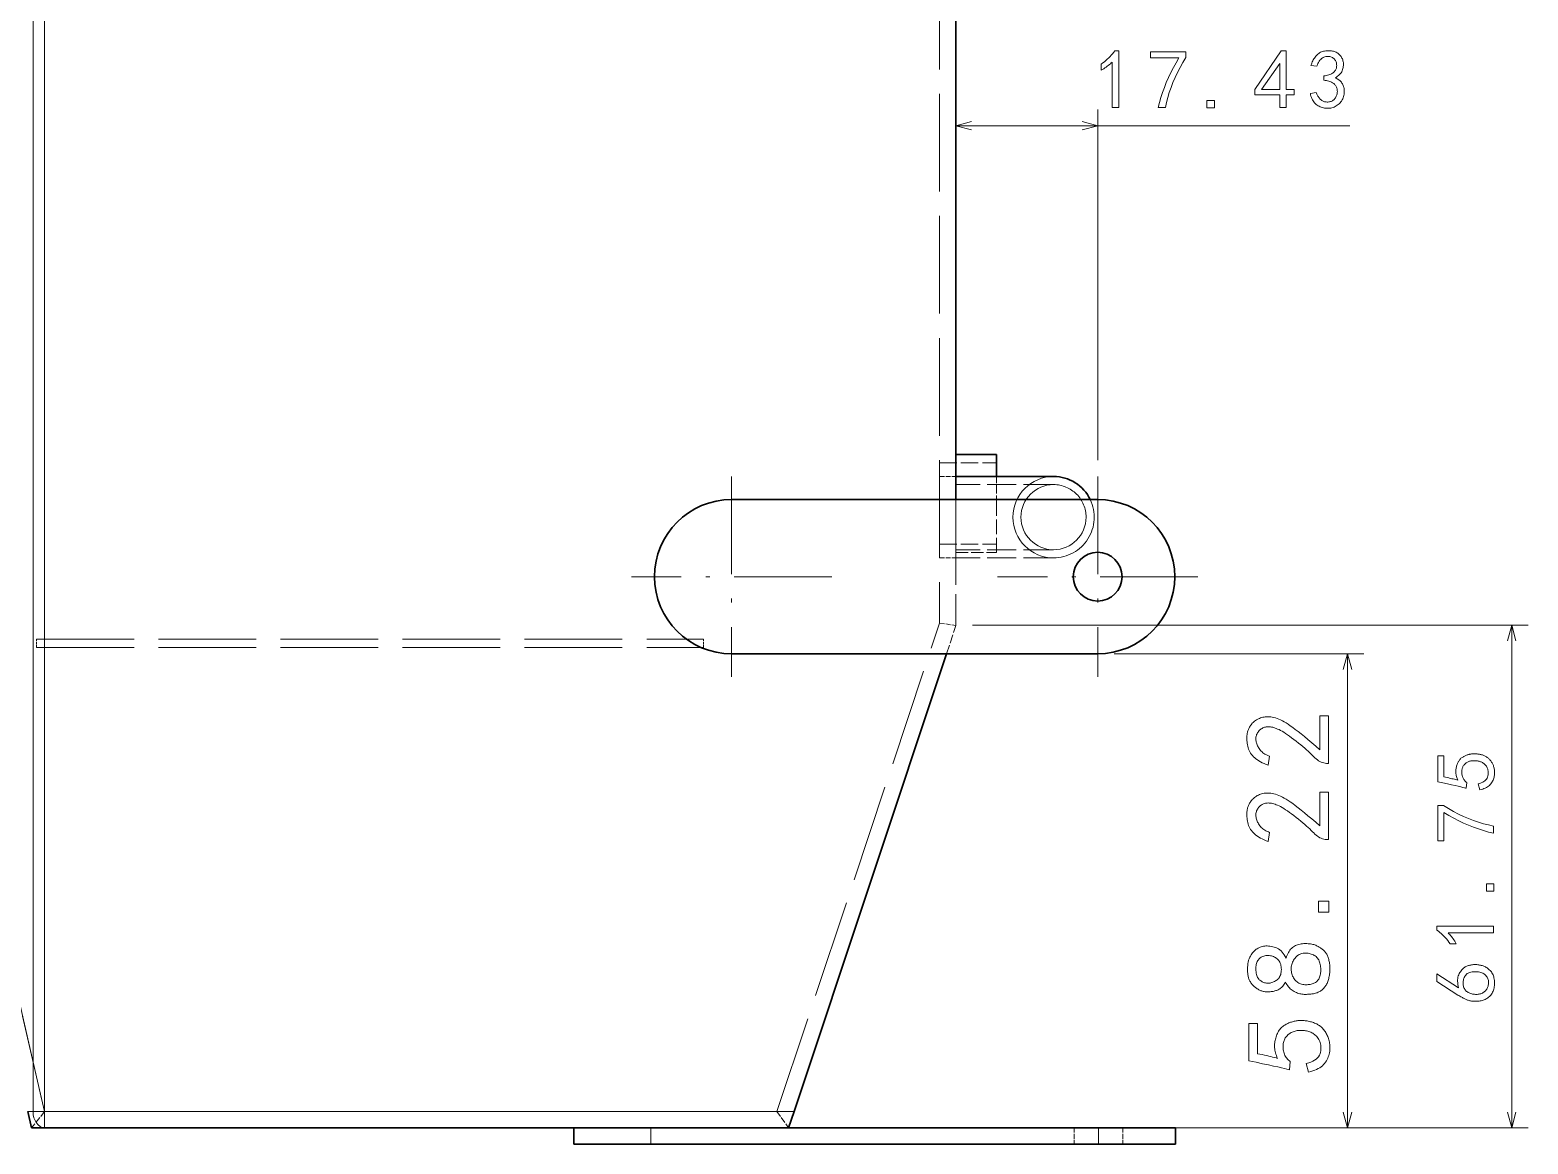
# Model space of a CAD drawing. Extents: x 28 to 1105, y 59 to 824.
# Drawn here: x 471.3 to 655.4, y 72.7 to 209.5 of the extents above; entities that cross this region are included whole.
import ezdxf

# ---------------------------------------------------------------- set-up
doc = ezdxf.new("R2010")
doc.units = 0
doc.linetypes.add('DASHDOT', pattern=[18.5, 12, -3, 0.5, -3])
doc.linetypes.add('DASHED', pattern=[15, 12, -3])

msp = doc.modelspace()

# ---------------------------------------------------------------- linework, layer by layer
at = {"color": 7, "lineweight": 13}
for p, q in [((471.65, 76.66), (471.65, 276.66)), ((473.07, 76.66), (473.07, 276.66)), ((602.5, 156.66), (602.5, 199.74)), ((585.07, 197.74), (633.5, 197.74)), ((587.09, 136.41), (655.38, 136.41)), ((653.38, 74.66), (653.38, 136.41)), ((604.5, 132.88), (635.2, 132.88)), ((633.2, 74.66), (633.2, 132.88)), ((471.02, 76.66), (471.65, 76.66)), ((471.65, 76.66), (473.07, 76.66)), ((565.18, 76.66), (473.07, 76.66)), ((473.07, 74.66), (473.07, 76.66)), ((547.59, 74.66), (547.59, 72.66)), ((566.51, 74.66), (635.2, 74.66)), ((566.51, 74.66), (655.38, 74.66)), ((602.59, 74.66), (602.59, 72.66))]:
    msp.add_line(p, q, dxfattribs=at)
at = {"color": 7, "linetype": 'DASHED', "lineweight": 13}
for p, q in [((473.07, 276.66), (473.07, 76.66)), ((583.07, 216.66), (583.07, 136.66)), ((583.07, 216.66), (583.07, 136.66)), ((443.07, 206.66), (473.07, 76.66)), ((473.07, 76.66), (443.07, 206.66)), ((563.07, 76.66), (583.07, 136.66)), ((563.07, 76.66), (583.07, 136.66)), ((472.07, 134.66), (554.07, 134.66)), ((472.07, 133.66), (554.07, 133.66)), ((473.07, 76.66), (563.07, 76.66)), ((473.07, 76.66), (563.07, 76.66))]:
    msp.add_line(p, q, dxfattribs=at)
at = {"color": 7, "lineweight": 35}
for p, q in [((585.07, 216.99), (585.07, 151.82)), ((585.07, 157.34), (590.07, 157.34)), ((590.07, 154.66), (590.07, 157.34)), ((596.96, 154.66), (585.07, 154.66)), ((596.96, 154.66), (597.07, 154.66)), ((557.5, 151.82), (602.5, 151.82)), ((602.5, 132.88), (557.5, 132.88)), ((565.18, 76.66), (583.92, 132.88)), ((471.02, 76.66), (471.48, 74.66)), ((564.51, 74.66), (565.18, 76.66)), ((471.48, 74.66), (473.07, 74.66)), ((564.51, 74.66), (473.07, 74.66)), ((538.11, 74.66), (538.11, 72.66)), ((602.59, 74.66), (564.51, 74.66)), ((612.06, 74.66), (602.59, 74.66)), ((612.06, 74.66), (612.06, 72.66)), ((547.59, 72.66), (538.11, 72.66)), ((602.59, 72.66), (547.59, 72.66)), ((612.06, 72.66), (602.59, 72.66))]:
    msp.add_line(p, q, dxfattribs=at)
at = {"color": 7, "linetype": 'DASHDOT', "lineweight": 13}
for p, q in [((557.5, 154.66), (557.5, 130.04)), ((602.5, 154.66), (602.5, 130.04)), ((569.82, 142.35), (545.19, 142.35)), ((614.82, 142.35), (590.19, 142.35))]:
    msp.add_line(p, q, dxfattribs=at)
at = {"color": 7, "linetype": 'DASHED', "lineweight": 13, "ltscale": 0.175}
for p, q in [((583.07, 156.34), (590.07, 156.34)), ((583.07, 146.34), (590.07, 146.34))]:
    msp.add_line(p, q, dxfattribs=at)
at = {"color": 7, "linetype": 'DASHED', "lineweight": 13, "ltscale": 0.05}
for p, q in [((583.07, 154.66), (585.07, 154.66)), ((583.07, 144.66), (585.07, 144.66)), ((547.59, 74.66), (547.59, 72.66)), ((599.59, 74.66), (599.59, 72.66)), ((602.59, 74.66), (602.59, 72.66)), ((605.59, 74.66), (605.59, 72.66))]:
    msp.add_line(p, q, dxfattribs=at)
at = {"color": 7, "linetype": 'DASHED', "lineweight": 13, "ltscale": 0.000253296}
msp.add_line((585.07, 154.66), (585.06, 154.66), dxfattribs=at)
at = {"color": 7, "linetype": 'DASHED', "lineweight": 13, "ltscale": 0.083114}
msp.add_line((590.07, 151.34), (590.07, 154.66), dxfattribs=at)
at = {"color": 7, "linetype": 'DASHED', "lineweight": 13, "ltscale": 0.297556}
for p, q in [((596.96, 153.66), (585.06, 153.66)), ((596.96, 145.66), (585.06, 145.66)), ((596.96, 144.66), (585.06, 144.66))]:
    msp.add_line(p, q, dxfattribs=at)
at = {"color": 7, "linetype": 'DASHED', "lineweight": 13, "ltscale": 0.00266}
for p, q in [((596.96, 153.66), (597.07, 153.66)), ((596.96, 145.66), (597.07, 145.66)), ((596.96, 144.66), (597.07, 144.66))]:
    msp.add_line(p, q, dxfattribs=at)
at = {"color": 7, "linetype": 'DASHED', "lineweight": 13, "ltscale": 0.387099}
msp.add_line((585.07, 151.82), (585.07, 136.34), dxfattribs=at)
at = {"color": 7, "linetype": 'DASHED', "lineweight": 13, "ltscale": 0.15}
msp.add_line((590.07, 145.34), (590.07, 151.34), dxfattribs=at)
at = {"color": 7, "linetype": 'DASHED', "lineweight": 13, "ltscale": 0.125}
msp.add_line((585.07, 145.34), (590.07, 145.34), dxfattribs=at)
at = {"color": 7, "linetype": 'DASHED', "lineweight": 13, "ltscale": 0.050654}
msp.add_line((583.07, 136.66), (585.07, 136.34), dxfattribs=at)
at = {"color": 7, "linetype": 'DASHED', "lineweight": 13, "ltscale": 0.091181}
msp.add_line((583.92, 132.88), (585.07, 136.34), dxfattribs=at)
at = {"color": 7, "linetype": 'DASHED', "lineweight": 13, "ltscale": 0.025}
for p, q in [((472.07, 133.66), (472.07, 134.66)), ((554.07, 133.66), (554.07, 134.66))]:
    msp.add_line(p, q, dxfattribs=at)
at = {"color": 7, "linetype": 'DASHED', "lineweight": 13, "ltscale": 0.063891}
msp.add_line((473.07, 76.66), (471.48, 74.66), dxfattribs=at)
at = {"color": 7, "linetype": 'DASHED', "lineweight": 13, "ltscale": 0.061634}
msp.add_line((563.07, 76.66), (564.51, 74.66), dxfattribs=at)
at = {"color": 7, "lineweight": 13}
for points in [[(604.27, 205.57), (604.16, 205.46), (604.05, 205.36), (603.93, 205.25), (603.8, 205.15), (603.67, 205.05), (603.53, 204.95), (603.39, 204.85), (603.24, 204.75), (603.09, 204.65), (602.93, 204.55), (602.93, 205.32), (603.13, 205.46), (603.32, 205.61), (603.51, 205.76), (603.68, 205.91), (603.85, 206.07), (604.01, 206.24), (604.17, 206.4), (604.32, 206.58), (604.46, 206.76), (604.59, 206.94), (605.08, 206.94), (605.08, 199.98), (604.27, 199.98)], [(609.93, 199.98), (610.09, 200.6), (610.27, 201.21), (610.47, 201.82), (610.69, 202.44), (610.93, 203.05), (611.2, 203.66), (611.49, 204.27), (611.8, 204.88), (612.13, 205.48), (612.48, 206.09), (609, 206.09), (609, 206.82), (613.33, 206.82), (613.33, 206.13), (612.96, 205.52), (612.62, 204.9), (612.31, 204.29), (612.02, 203.67), (611.75, 203.06), (611.51, 202.44), (611.3, 201.83), (611.12, 201.21), (610.96, 200.6), (610.82, 199.98)], [(624.9, 201.52), (621.79, 201.52), (621.79, 202.21), (625.06, 206.94), (625.67, 206.94), (625.67, 202.21), (626.64, 202.21), (626.64, 201.52), (625.67, 201.52), (625.67, 199.98), (624.9, 199.98)], [(628.63, 201.72), (629.35, 201.84), (629.39, 201.74), (629.43, 201.64), (629.47, 201.54), (629.52, 201.45), (629.57, 201.36), (629.62, 201.28), (629.68, 201.2), (629.74, 201.12), (629.81, 201.04), (629.88, 200.97), (629.95, 200.91), (630.03, 200.85), (630.11, 200.8), (630.2, 200.76), (630.29, 200.72), (630.38, 200.69), (630.48, 200.67), (630.58, 200.66), (630.68, 200.65), (630.79, 200.65), (630.9, 200.66), (631, 200.67), (631.1, 200.7), (631.19, 200.73), (631.28, 200.77), (631.37, 200.82), (631.45, 200.88), (631.52, 200.94), (631.59, 201.01), (631.66, 201.09), (631.72, 201.18), (631.77, 201.27), (631.82, 201.36), (631.86, 201.45), (631.89, 201.55), (631.92, 201.65), (631.93, 201.75), (631.94, 201.85), (631.95, 201.96), (631.94, 202.07), (631.93, 202.17), (631.91, 202.27), (631.89, 202.37), (631.86, 202.46), (631.82, 202.55), (631.77, 202.63), (631.72, 202.71), (631.66, 202.78), (631.59, 202.85), (631.52, 202.92), (631.44, 202.97), (631.35, 203.03), (631.25, 203.08), (631.14, 203.13), (631.02, 203.17), (630.89, 203.21), (630.75, 203.25), (630.61, 203.28), (630.45, 203.31), (630.28, 203.34), (630.28, 203.87), (630.45, 203.88), (630.61, 203.91), (630.75, 203.94), (630.89, 203.98), (631.02, 204.02), (631.14, 204.07), (631.25, 204.12), (631.35, 204.18), (631.44, 204.24), (631.52, 204.31), (631.59, 204.39), (631.66, 204.47), (631.71, 204.55), (631.76, 204.64), (631.8, 204.73), (631.83, 204.83), (631.85, 204.93), (631.86, 205.04), (631.87, 205.15), (631.86, 205.26), (631.85, 205.38), (631.83, 205.48), (631.8, 205.58), (631.76, 205.68), (631.71, 205.77), (631.65, 205.85), (631.59, 205.92), (631.51, 205.99), (631.43, 206.06), (631.34, 206.11), (631.24, 206.16), (631.14, 206.2), (631.04, 206.23), (630.94, 206.25), (630.84, 206.26), (630.73, 206.26), (630.63, 206.25), (630.52, 206.23), (630.41, 206.21), (630.3, 206.17), (630.2, 206.12), (630.09, 206.06), (630, 205.99), (629.9, 205.89), (629.81, 205.79), (629.73, 205.67), (629.65, 205.53), (629.57, 205.38), (629.5, 205.22), (629.43, 205.04), (628.71, 205.16), (628.76, 205.3), (628.81, 205.44), (628.87, 205.58), (628.93, 205.7), (628.99, 205.83), (629.06, 205.95), (629.14, 206.06), (629.21, 206.17), (629.29, 206.28), (629.37, 206.37), (629.46, 206.47), (629.56, 206.55), (629.66, 206.63), (629.76, 206.7), (629.87, 206.76), (629.99, 206.81), (630.12, 206.86), (630.25, 206.89), (630.38, 206.92), (630.53, 206.94), (630.67, 206.95), (630.81, 206.96), (630.95, 206.96), (631.08, 206.95), (631.21, 206.94), (631.34, 206.91), (631.46, 206.89), (631.58, 206.85), (631.69, 206.81), (631.8, 206.76), (631.91, 206.7), (632.01, 206.64), (632.1, 206.58), (632.19, 206.5), (632.27, 206.43), (632.34, 206.34), (632.41, 206.25), (632.47, 206.16), (632.52, 206.06), (632.57, 205.95), (632.61, 205.84), (632.64, 205.73), (632.67, 205.61), (632.69, 205.5), (632.7, 205.38), (632.7, 205.26), (632.69, 205.14), (632.68, 205.01), (632.66, 204.88), (632.63, 204.76), (632.59, 204.63), (632.54, 204.5), (632.48, 204.38), (632.4, 204.26), (632.32, 204.15), (632.22, 204.04), (632.11, 203.93), (631.98, 203.82), (631.85, 203.72), (631.7, 203.62), (631.81, 203.57), (631.92, 203.52), (632.02, 203.46), (632.11, 203.39), (632.2, 203.32), (632.29, 203.24), (632.36, 203.16), (632.44, 203.08), (632.51, 202.99), (632.57, 202.89), (632.63, 202.79), (632.68, 202.69), (632.72, 202.58), (632.75, 202.46), (632.77, 202.33), (632.79, 202.2), (632.8, 202.07), (632.8, 201.92), (632.79, 201.78), (632.77, 201.62), (632.75, 201.47), (632.71, 201.32), (632.67, 201.17), (632.61, 201.04), (632.54, 200.91), (632.47, 200.78), (632.38, 200.66), (632.29, 200.55), (632.18, 200.45), (632.06, 200.35), (631.94, 200.25), (631.82, 200.17), (631.69, 200.1), (631.55, 200.04), (631.42, 199.99), (631.28, 199.95), (631.14, 199.91), (630.99, 199.89), (630.84, 199.88), (630.69, 199.88), (630.54, 199.89), (630.39, 199.91), (630.25, 199.93), (630.11, 199.97), (629.97, 200.01), (629.84, 200.06), (629.71, 200.13), (629.59, 200.2), (629.47, 200.28), (629.35, 200.37), (629.24, 200.46), (629.14, 200.57), (629.05, 200.68), (628.97, 200.81), (628.89, 200.94), (628.82, 201.08), (628.76, 201.23), (628.71, 201.38), (628.66, 201.55)], [(624.9, 202.21), (624.9, 205.4), (622.64, 202.21)], [(616.85, 199.94), (615.92, 199.94), (615.92, 200.83), (616.85, 200.83)], [(630.62, 119.42), (630.45, 119.44), (630.28, 119.47), (630.11, 119.52), (629.95, 119.58), (629.79, 119.65), (629.64, 119.74), (629.49, 119.84), (629.34, 119.96), (629.2, 120.09), (629.06, 120.23), (628.91, 120.39), (628.75, 120.55), (628.57, 120.72), (628.38, 120.9), (628.17, 121.08), (627.94, 121.28), (627.7, 121.48), (627.45, 121.69), (627.18, 121.91), (626.89, 122.14), (626.6, 122.36), (626.33, 122.57), (626.07, 122.76), (625.82, 122.94), (625.58, 123.09), (625.36, 123.24), (625.15, 123.36), (624.96, 123.47), (624.78, 123.57), (624.61, 123.64), (624.45, 123.71), (624.29, 123.76), (624.14, 123.81), (624, 123.85), (623.86, 123.88), (623.72, 123.9), (623.59, 123.92), (623.46, 123.92), (623.34, 123.92), (623.22, 123.9), (623.11, 123.88), (623, 123.85), (622.89, 123.82), (622.79, 123.77), (622.69, 123.72), (622.6, 123.66), (622.51, 123.6), (622.42, 123.52), (622.34, 123.44), (622.27, 123.35), (622.2, 123.26), (622.13, 123.16), (622.08, 123.06), (622.03, 122.96), (622, 122.86), (621.97, 122.75), (621.95, 122.64), (621.94, 122.52), (621.94, 122.4), (621.95, 122.28), (621.96, 122.16), (621.99, 122.04), (622.01, 121.93), (622.05, 121.81), (622.09, 121.69), (622.14, 121.58), (622.2, 121.46), (622.26, 121.35), (622.33, 121.24), (622.41, 121.13), (622.5, 121.02), (622.59, 120.92), (622.69, 120.82), (622.8, 120.73), (622.92, 120.64), (623.04, 120.56), (623.18, 120.49), (623.32, 120.42), (623.47, 120.35), (623.62, 120.29), (623.45, 119.19), (623.19, 119.29), (622.95, 119.39), (622.72, 119.49), (622.5, 119.6), (622.3, 119.72), (622.12, 119.84), (621.94, 119.97), (621.79, 120.1), (621.64, 120.23), (621.51, 120.38), (621.4, 120.52), (621.29, 120.68), (621.2, 120.83), (621.12, 121), (621.04, 121.16), (620.98, 121.34), (620.93, 121.52), (620.89, 121.7), (620.87, 121.89), (620.85, 122.08), (620.84, 122.2), (620.83, 122.31), (620.83, 122.42), (620.83, 122.53), (620.83, 122.63), (620.83, 122.73), (620.84, 122.83), (620.85, 122.93), (620.86, 123.03), (620.88, 123.12), (620.9, 123.22), (620.92, 123.31), (620.95, 123.4), (620.99, 123.5), (621.02, 123.59), (621.07, 123.69), (621.11, 123.78), (621.17, 123.88), (621.22, 123.98), (621.28, 124.08), (621.35, 124.17), (621.42, 124.27), (621.5, 124.36), (621.59, 124.44), (621.68, 124.52), (621.78, 124.6), (621.88, 124.68), (622, 124.75), (622.11, 124.82), (622.24, 124.89), (622.37, 124.94), (622.5, 125), (622.64, 125.04), (622.79, 125.08), (622.94, 125.1), (623.09, 125.12), (623.25, 125.13), (623.42, 125.14), (623.59, 125.13), (623.77, 125.12), (623.95, 125.09), (624.14, 125.05), (624.34, 125), (624.54, 124.93), (624.75, 124.85), (624.97, 124.75), (625.19, 124.64), (625.42, 124.52), (625.66, 124.38), (625.91, 124.22), (626.17, 124.04), (626.46, 123.84), (626.78, 123.6), (627.13, 123.33), (627.5, 123.04), (627.91, 122.71), (628.34, 122.35), (628.8, 121.96), (629.29, 121.55), (629.81, 121.1), (629.81, 125.26), (630.85, 125.26), (630.85, 119.42)], [(649.24, 116.9), (649.45, 116.96), (649.64, 117.03), (649.81, 117.1), (649.96, 117.19), (650.09, 117.28), (650.2, 117.38), (650.29, 117.49), (650.37, 117.61), (650.42, 117.73), (650.45, 117.87), (650.47, 118), (650.49, 118.13), (650.49, 118.26), (650.49, 118.38), (650.48, 118.49), (650.46, 118.6), (650.44, 118.7), (650.4, 118.8), (650.36, 118.89), (650.31, 118.98), (650.26, 119.06), (650.2, 119.14), (650.14, 119.21), (650.08, 119.28), (650.01, 119.35), (649.94, 119.4), (649.86, 119.46), (649.79, 119.51), (649.71, 119.55), (649.62, 119.59), (649.54, 119.62), (649.45, 119.65), (649.36, 119.68), (649.27, 119.7), (649.17, 119.72), (649.08, 119.73), (648.98, 119.74), (648.88, 119.75), (648.78, 119.75), (648.67, 119.75), (648.57, 119.74), (648.47, 119.73), (648.37, 119.72), (648.28, 119.69), (648.19, 119.67), (648.1, 119.64), (648.02, 119.6), (647.94, 119.56), (647.86, 119.52), (647.78, 119.47), (647.71, 119.41), (647.65, 119.36), (647.59, 119.3), (647.53, 119.23), (647.48, 119.17), (647.43, 119.1), (647.39, 119.03), (647.36, 118.95), (647.32, 118.88), (647.3, 118.8), (647.28, 118.72), (647.26, 118.63), (647.25, 118.55), (647.24, 118.46), (647.24, 118.37), (647.24, 118.28), (647.25, 118.18), (647.26, 118.09), (647.28, 117.99), (647.3, 117.89), (647.33, 117.79), (647.36, 117.69), (647.4, 117.6), (647.45, 117.51), (647.5, 117.43), (647.56, 117.35), (647.63, 117.27), (647.7, 117.2), (647.78, 117.13), (647.86, 117.06), (647.78, 116.37), (647.7, 116.39), (647.57, 116.43), (647.37, 116.47), (647.11, 116.53), (646.79, 116.6), (646.41, 116.69), (645.98, 116.78), (645.48, 116.89), (644.92, 117.01), (644.3, 117.14), (644.3, 120.34), (645.03, 120.34), (645.03, 117.75), (645.25, 117.71), (645.45, 117.67), (645.65, 117.63), (645.83, 117.58), (646.01, 117.54), (646.18, 117.5), (646.34, 117.46), (646.5, 117.42), (646.64, 117.38), (646.77, 117.34), (646.72, 117.46), (646.67, 117.58), (646.63, 117.7), (646.59, 117.81), (646.56, 117.93), (646.54, 118.04), (646.52, 118.15), (646.51, 118.26), (646.51, 118.37), (646.51, 118.48), (646.51, 118.58), (646.53, 118.68), (646.54, 118.79), (646.56, 118.89), (646.58, 118.99), (646.61, 119.09), (646.64, 119.19), (646.67, 119.29), (646.71, 119.39), (646.75, 119.49), (646.8, 119.58), (646.85, 119.67), (646.9, 119.75), (646.96, 119.83), (647.01, 119.91), (647.08, 119.97), (647.14, 120.04), (647.21, 120.1), (647.28, 120.15), (647.36, 120.19), (647.44, 120.24), (647.51, 120.28), (647.59, 120.32), (647.67, 120.35), (647.74, 120.39), (647.82, 120.42), (647.9, 120.45), (647.97, 120.47), (648.05, 120.5), (648.13, 120.52), (648.2, 120.54), (648.28, 120.55), (648.36, 120.57), (648.44, 120.58), (648.53, 120.59), (648.61, 120.6), (648.7, 120.6), (648.78, 120.6), (648.87, 120.6), (648.96, 120.6), (649.05, 120.59), (649.14, 120.59), (649.23, 120.57), (649.32, 120.56), (649.41, 120.54), (649.5, 120.52), (649.59, 120.5), (649.68, 120.48), (649.77, 120.45), (649.87, 120.42), (649.96, 120.38), (650.05, 120.35), (650.13, 120.31), (650.21, 120.26), (650.29, 120.21), (650.37, 120.16), (650.44, 120.11), (650.51, 120.05), (650.57, 119.99), (650.64, 119.93), (650.7, 119.87), (650.75, 119.8), (650.81, 119.72), (650.86, 119.65), (650.91, 119.57), (650.96, 119.49), (651, 119.41), (651.04, 119.32), (651.08, 119.23), (651.12, 119.14), (651.16, 119.05), (651.19, 118.95), (651.21, 118.85), (651.23, 118.75), (651.25, 118.64), (651.26, 118.53), (651.27, 118.42), (651.27, 118.31), (651.27, 118.19), (651.26, 118.07), (651.25, 117.95), (651.23, 117.83), (651.21, 117.71), (651.17, 117.59), (651.13, 117.48), (651.08, 117.36), (651.03, 117.25), (650.97, 117.14), (650.9, 117.03), (650.82, 116.92), (650.73, 116.81), (650.63, 116.71), (650.52, 116.62), (650.4, 116.54), (650.27, 116.46), (650.13, 116.39), (649.97, 116.32), (649.81, 116.26), (649.63, 116.21), (649.44, 116.17)], [(630.62, 110.06), (630.45, 110.08), (630.28, 110.11), (630.11, 110.16), (629.95, 110.22), (629.79, 110.29), (629.64, 110.38), (629.49, 110.48), (629.34, 110.6), (629.2, 110.72), (629.06, 110.87), (628.91, 111.02), (628.75, 111.18), (628.57, 111.36), (628.38, 111.53), (628.17, 111.72), (627.94, 111.92), (627.7, 112.12), (627.45, 112.33), (627.18, 112.55), (626.89, 112.78), (626.6, 113), (626.33, 113.21), (626.07, 113.4), (625.82, 113.57), (625.58, 113.73), (625.36, 113.87), (625.15, 114), (624.96, 114.11), (624.78, 114.2), (624.61, 114.28), (624.45, 114.34), (624.29, 114.4), (624.14, 114.45), (624, 114.49), (623.86, 114.52), (623.72, 114.54), (623.59, 114.55), (623.46, 114.56), (623.34, 114.55), (623.22, 114.54), (623.11, 114.52), (623, 114.49), (622.89, 114.45), (622.79, 114.41), (622.69, 114.36), (622.6, 114.3), (622.51, 114.23), (622.42, 114.16), (622.34, 114.08), (622.27, 113.99), (622.2, 113.9), (622.13, 113.8), (622.08, 113.7), (622.03, 113.6), (622, 113.49), (621.97, 113.38), (621.95, 113.27), (621.94, 113.16), (621.94, 113.04), (621.95, 112.92), (621.96, 112.8), (621.99, 112.68), (622.01, 112.56), (622.05, 112.44), (622.09, 112.33), (622.14, 112.21), (622.2, 112.1), (622.26, 111.99), (622.33, 111.87), (622.41, 111.76), (622.5, 111.66), (622.59, 111.55), (622.69, 111.46), (622.8, 111.37), (622.92, 111.28), (623.04, 111.2), (623.18, 111.12), (623.32, 111.05), (623.47, 110.99), (623.62, 110.93), (623.45, 109.83), (623.19, 109.92), (622.95, 110.02), (622.72, 110.13), (622.5, 110.24), (622.3, 110.36), (622.12, 110.48), (621.94, 110.6), (621.79, 110.73), (621.64, 110.87), (621.51, 111.01), (621.4, 111.16), (621.29, 111.31), (621.2, 111.47), (621.12, 111.63), (621.04, 111.8), (620.98, 111.97), (620.93, 112.15), (620.89, 112.34), (620.87, 112.52), (620.85, 112.72), (620.84, 112.83), (620.83, 112.94), (620.83, 113.05), (620.83, 113.16), (620.83, 113.27), (620.83, 113.37), (620.84, 113.47), (620.85, 113.57), (620.86, 113.66), (620.88, 113.76), (620.9, 113.85), (620.92, 113.94), (620.95, 114.04), (620.99, 114.13), (621.02, 114.23), (621.07, 114.32), (621.11, 114.42), (621.17, 114.52), (621.22, 114.61), (621.28, 114.71), (621.35, 114.81), (621.42, 114.9), (621.5, 114.99), (621.59, 115.08), (621.68, 115.16), (621.78, 115.24), (621.88, 115.31), (622, 115.39), (622.11, 115.46), (622.24, 115.52), (622.37, 115.58), (622.5, 115.63), (622.64, 115.68), (622.79, 115.71), (622.94, 115.74), (623.09, 115.76), (623.25, 115.77), (623.42, 115.77), (623.59, 115.77), (623.77, 115.75), (623.95, 115.73), (624.14, 115.69), (624.34, 115.64), (624.54, 115.57), (624.75, 115.49), (624.97, 115.39), (625.19, 115.28), (625.42, 115.15), (625.66, 115.01), (625.91, 114.86), (626.17, 114.68), (626.46, 114.47), (626.78, 114.24), (627.13, 113.97), (627.5, 113.67), (627.91, 113.34), (628.34, 112.99), (628.8, 112.6), (629.29, 112.18), (629.81, 111.74), (629.81, 115.9), (630.85, 115.9), (630.85, 110.06)], [(651.14, 110.83), (650.53, 110.98), (649.91, 111.16), (649.3, 111.36), (648.69, 111.59), (648.08, 111.83), (647.47, 112.09), (646.86, 112.38), (646.25, 112.69), (645.64, 113.02), (645.03, 113.38), (645.03, 109.9), (644.3, 109.9), (644.3, 114.23), (644.99, 114.23), (645.61, 113.86), (646.22, 113.52), (646.84, 113.2), (647.45, 112.91), (648.07, 112.65), (648.68, 112.41), (649.3, 112.2), (649.91, 112.01), (650.53, 111.85), (651.14, 111.72)], [(651.18, 104.64), (651.18, 103.71), (650.29, 103.71), (650.29, 104.64)], [(630.91, 102.49), (630.91, 101.16), (629.64, 101.16), (629.64, 102.49)], [(645.56, 98.61), (645.66, 98.5), (645.77, 98.39), (645.87, 98.27), (645.97, 98.14), (646.07, 98.01), (646.17, 97.87), (646.27, 97.73), (646.37, 97.59), (646.47, 97.43), (646.57, 97.27), (645.8, 97.27), (645.66, 97.47), (645.52, 97.66), (645.37, 97.85), (645.21, 98.02), (645.05, 98.19), (644.89, 98.36), (644.72, 98.51), (644.54, 98.66), (644.37, 98.8), (644.18, 98.93), (644.18, 99.42), (651.14, 99.42), (651.14, 98.61)], [(628.02, 91.04), (627.88, 91.04), (627.74, 91.06), (627.6, 91.07), (627.47, 91.1), (627.33, 91.13), (627.2, 91.17), (627.06, 91.21), (626.93, 91.26), (626.79, 91.32), (626.66, 91.39), (626.53, 91.46), (626.4, 91.55), (626.28, 91.64), (626.17, 91.74), (626.06, 91.85), (625.96, 91.97), (625.86, 92.1), (625.76, 92.24), (625.67, 92.39), (625.59, 92.54), (625.51, 92.41), (625.42, 92.29), (625.34, 92.17), (625.25, 92.06), (625.16, 91.97), (625.07, 91.88), (624.98, 91.8), (624.89, 91.73), (624.79, 91.67), (624.69, 91.62), (624.59, 91.58), (624.49, 91.54), (624.39, 91.5), (624.28, 91.47), (624.17, 91.44), (624.05, 91.41), (623.94, 91.39), (623.82, 91.38), (623.69, 91.37), (623.57, 91.36), (623.44, 91.36), (623.32, 91.36), (623.2, 91.36), (623.09, 91.37), (622.97, 91.39), (622.87, 91.41), (622.76, 91.43), (622.66, 91.46), (622.56, 91.49), (622.47, 91.53), (622.38, 91.58), (622.29, 91.62), (622.2, 91.67), (622.11, 91.73), (622.02, 91.79), (621.93, 91.85), (621.85, 91.92), (621.77, 91.99), (621.68, 92.06), (621.6, 92.14), (621.52, 92.22), (621.45, 92.31), (621.38, 92.39), (621.32, 92.48), (621.26, 92.57), (621.21, 92.66), (621.16, 92.75), (621.12, 92.84), (621.08, 92.94), (621.05, 93.04), (621.02, 93.13), (621, 93.24), (620.98, 93.34), (620.96, 93.44), (620.94, 93.55), (620.93, 93.66), (620.92, 93.77), (620.91, 93.88), (620.91, 93.99), (620.91, 94.11), (620.91, 94.22), (620.91, 94.33), (620.92, 94.44), (620.93, 94.55), (620.94, 94.65), (620.95, 94.76), (620.96, 94.86), (620.98, 94.96), (621, 95.05), (621.02, 95.15), (621.05, 95.24), (621.08, 95.33), (621.12, 95.43), (621.16, 95.52), (621.2, 95.62), (621.26, 95.72), (621.31, 95.82), (621.37, 95.92), (621.44, 96.02), (621.51, 96.13), (621.59, 96.23), (621.68, 96.32), (621.77, 96.41), (621.87, 96.5), (621.97, 96.58), (622.08, 96.65), (622.2, 96.71), (622.32, 96.78), (622.45, 96.83), (622.58, 96.88), (622.72, 96.92), (622.87, 96.95), (623.02, 96.97), (623.18, 96.99), (623.34, 96.99), (623.5, 96.98), (623.67, 96.96), (623.84, 96.94), (624.02, 96.9), (624.2, 96.85), (624.38, 96.79), (624.56, 96.71), (624.72, 96.62), (624.88, 96.51), (625.03, 96.38), (625.17, 96.24), (625.3, 96.08), (625.42, 95.9), (625.54, 95.7), (625.65, 95.49), (625.71, 95.68), (625.78, 95.86), (625.85, 96.03), (625.93, 96.19), (626.02, 96.33), (626.11, 96.46), (626.21, 96.58), (626.31, 96.69), (626.43, 96.79), (626.54, 96.88), (626.67, 96.96), (626.8, 97.03), (626.93, 97.09), (627.07, 97.14), (627.22, 97.18), (627.37, 97.22), (627.52, 97.25), (627.68, 97.27), (627.85, 97.28), (628.02, 97.28), (628.19, 97.28), (628.35, 97.27), (628.51, 97.26), (628.66, 97.24), (628.8, 97.22), (628.93, 97.19), (629.06, 97.16), (629.18, 97.12), (629.3, 97.07), (629.4, 97.02), (629.51, 96.97), (629.61, 96.92), (629.7, 96.86), (629.79, 96.81), (629.88, 96.75), (629.97, 96.69), (630.05, 96.63), (630.13, 96.57), (630.2, 96.51), (630.27, 96.45), (630.34, 96.38), (630.4, 96.31), (630.47, 96.23), (630.53, 96.15), (630.58, 96.07), (630.64, 95.98), (630.69, 95.89), (630.73, 95.79), (630.78, 95.69), (630.82, 95.58), (630.86, 95.47), (630.89, 95.35), (630.92, 95.22), (630.95, 95.09), (630.97, 94.96), (630.99, 94.82), (631.01, 94.67), (631.02, 94.52), (631.02, 94.36), (631.02, 94.19), (631.02, 94.03), (631.02, 93.87), (631.01, 93.71), (630.99, 93.56), (630.97, 93.41), (630.95, 93.27), (630.92, 93.13), (630.89, 93), (630.86, 92.87), (630.82, 92.75), (630.78, 92.63), (630.73, 92.51), (630.68, 92.4), (630.63, 92.29), (630.57, 92.19), (630.51, 92.09), (630.44, 92), (630.37, 91.91), (630.29, 91.82), (630.21, 91.74), (630.13, 91.66), (630.05, 91.58), (629.96, 91.52), (629.87, 91.45), (629.77, 91.4), (629.68, 91.34), (629.58, 91.3), (629.47, 91.25), (629.37, 91.22), (629.26, 91.19), (629.15, 91.16), (629.03, 91.13), (628.92, 91.11), (628.8, 91.09), (628.67, 91.08), (628.55, 91.06), (628.42, 91.05), (628.29, 91.05), (628.15, 91.04)], [(623.45, 92.43), (623.57, 92.43), (623.68, 92.44), (623.79, 92.47), (623.9, 92.49), (624.01, 92.53), (624.12, 92.57), (624.23, 92.63), (624.34, 92.69), (624.44, 92.76), (624.55, 92.83), (624.65, 92.92), (624.74, 93.01), (624.81, 93.12), (624.88, 93.23), (624.94, 93.35), (624.99, 93.49), (625.02, 93.63), (625.05, 93.78), (625.06, 93.94), (625.07, 94.11), (625.06, 94.27), (625.05, 94.43), (625.02, 94.59), (624.99, 94.73), (624.94, 94.86), (624.88, 94.99), (624.81, 95.11), (624.74, 95.21), (624.65, 95.31), (624.55, 95.41), (624.44, 95.49), (624.33, 95.56), (624.22, 95.62), (624.1, 95.68), (623.98, 95.72), (623.85, 95.76), (623.72, 95.79), (623.59, 95.8), (623.45, 95.81), (623.31, 95.81), (623.17, 95.8), (623.03, 95.78), (622.91, 95.75), (622.79, 95.71), (622.68, 95.67), (622.57, 95.61), (622.48, 95.54), (622.39, 95.47), (622.31, 95.38), (622.24, 95.29), (622.17, 95.19), (622.11, 95.08), (622.07, 94.96), (622.02, 94.84), (621.99, 94.71), (621.97, 94.58), (621.95, 94.43), (621.94, 94.28), (621.94, 94.12), (621.95, 93.96), (621.96, 93.8), (621.99, 93.64), (622.02, 93.5), (622.05, 93.37), (622.1, 93.25), (622.15, 93.13), (622.21, 93.03), (622.28, 92.93), (622.36, 92.85), (622.44, 92.78), (622.53, 92.71), (622.62, 92.65), (622.71, 92.6), (622.81, 92.55), (622.91, 92.52), (623.01, 92.48), (623.12, 92.46), (623.23, 92.44), (623.34, 92.43)], [(627.96, 92.23), (628.1, 92.22), (628.23, 92.23), (628.36, 92.24), (628.49, 92.25), (628.61, 92.27), (628.73, 92.3), (628.85, 92.33), (628.96, 92.37), (629.07, 92.41), (629.17, 92.46), (629.27, 92.51), (629.37, 92.58), (629.45, 92.65), (629.53, 92.74), (629.6, 92.83), (629.66, 92.93), (629.72, 93.03), (629.77, 93.15), (629.81, 93.28), (629.84, 93.41), (629.86, 93.55), (629.88, 93.69), (629.9, 93.83), (629.9, 93.98), (629.9, 94.12), (629.9, 94.26), (629.88, 94.41), (629.87, 94.56), (629.84, 94.71), (629.81, 94.86), (629.77, 95), (629.72, 95.14), (629.66, 95.27), (629.6, 95.38), (629.52, 95.49), (629.43, 95.59), (629.34, 95.68), (629.24, 95.76), (629.12, 95.83), (629, 95.9), (628.87, 95.95), (628.75, 96), (628.62, 96.04), (628.49, 96.07), (628.36, 96.09), (628.24, 96.11), (628.11, 96.12), (627.98, 96.12), (627.86, 96.11), (627.73, 96.1), (627.6, 96.08), (627.48, 96.04), (627.37, 96), (627.25, 95.94), (627.14, 95.88), (627.04, 95.8), (626.94, 95.71), (626.84, 95.61), (626.75, 95.5), (626.66, 95.38), (626.58, 95.25), (626.51, 95.12), (626.44, 94.98), (626.39, 94.85), (626.35, 94.71), (626.32, 94.57), (626.29, 94.43), (626.28, 94.29), (626.28, 94.14), (626.28, 93.99), (626.3, 93.84), (626.32, 93.7), (626.35, 93.56), (626.39, 93.43), (626.44, 93.3), (626.5, 93.18), (626.56, 93.06), (626.63, 92.95), (626.72, 92.85), (626.8, 92.75), (626.9, 92.65), (627, 92.57), (627.1, 92.49), (627.21, 92.43), (627.32, 92.37), (627.44, 92.32), (627.56, 92.29), (627.69, 92.26), (627.82, 92.24)], [(648.77, 90.19), (648.66, 90.2), (648.55, 90.21), (648.44, 90.23), (648.33, 90.25), (648.23, 90.27), (648.14, 90.29), (648.04, 90.32), (647.95, 90.35), (647.87, 90.38), (647.78, 90.41), (647.7, 90.45), (647.61, 90.49), (647.52, 90.54), (647.43, 90.59), (647.33, 90.64), (647.23, 90.7), (647.12, 90.76), (647.01, 90.82), (646.89, 90.89), (646.77, 90.96), (644.18, 92.62), (644.18, 93.55), (646.85, 91.85), (646.8, 92.06), (646.77, 92.27), (646.74, 92.47), (646.73, 92.65), (646.73, 92.83), (646.75, 93), (646.77, 93.16), (646.81, 93.31), (646.87, 93.46), (646.93, 93.59), (647.01, 93.72), (647.08, 93.83), (647.16, 93.94), (647.24, 94.04), (647.32, 94.13), (647.41, 94.21), (647.49, 94.29), (647.58, 94.35), (647.67, 94.41), (647.76, 94.46), (647.86, 94.5), (647.95, 94.54), (648.05, 94.58), (648.15, 94.61), (648.25, 94.63), (648.35, 94.65), (648.45, 94.67), (648.56, 94.69), (648.67, 94.7), (648.77, 94.7), (648.88, 94.71), (648.99, 94.7), (649.1, 94.7), (649.21, 94.69), (649.32, 94.67), (649.42, 94.65), (649.53, 94.63), (649.64, 94.61), (649.74, 94.58), (649.85, 94.54), (649.95, 94.5), (650.05, 94.46), (650.15, 94.41), (650.25, 94.35), (650.35, 94.29), (650.44, 94.22), (650.53, 94.15), (650.62, 94.07), (650.71, 93.98), (650.8, 93.89), (650.88, 93.8), (650.95, 93.69), (651.02, 93.58), (651.08, 93.46), (651.13, 93.34), (651.17, 93.2), (651.2, 93.06), (651.23, 92.92), (651.25, 92.76), (651.26, 92.6), (651.27, 92.44), (651.26, 92.28), (651.25, 92.12), (651.23, 91.97), (651.21, 91.83), (651.17, 91.69), (651.13, 91.56), (651.08, 91.43), (651.02, 91.3), (650.96, 91.18), (650.89, 91.07), (650.81, 90.96), (650.73, 90.86), (650.64, 90.77), (650.54, 90.69), (650.45, 90.61), (650.34, 90.54), (650.23, 90.48), (650.11, 90.42), (649.99, 90.37), (649.86, 90.33), (649.74, 90.3), (649.62, 90.26), (649.49, 90.24), (649.37, 90.22), (649.25, 90.2), (649.13, 90.19), (649.01, 90.19), (648.89, 90.19)], [(650.11, 91.45), (650.18, 91.52), (650.25, 91.6), (650.31, 91.69), (650.36, 91.78), (650.41, 91.87), (650.45, 91.97), (650.48, 92.07), (650.5, 92.18), (650.52, 92.3), (650.53, 92.42), (650.54, 92.54), (650.53, 92.65), (650.52, 92.76), (650.49, 92.87), (650.45, 92.97), (650.41, 93.07), (650.35, 93.17), (650.29, 93.26), (650.21, 93.35), (650.13, 93.43), (650.04, 93.51), (649.94, 93.57), (649.83, 93.64), (649.71, 93.69), (649.58, 93.73), (649.45, 93.77), (649.31, 93.8), (649.16, 93.82), (649, 93.83), (648.84, 93.83), (648.67, 93.83), (648.52, 93.81), (648.37, 93.79), (648.24, 93.75), (648.12, 93.71), (648.01, 93.65), (647.9, 93.59), (647.81, 93.51), (647.73, 93.42), (647.66, 93.33), (647.6, 93.23), (647.55, 93.12), (647.5, 93.01), (647.47, 92.9), (647.44, 92.79), (647.42, 92.68), (647.41, 92.56), (647.4, 92.44), (647.41, 92.32), (647.42, 92.19), (647.44, 92.07), (647.47, 91.96), (647.51, 91.85), (647.56, 91.75), (647.61, 91.65), (647.68, 91.57), (647.75, 91.49), (647.83, 91.41), (647.93, 91.34), (648.03, 91.28), (648.13, 91.23), (648.24, 91.18), (648.35, 91.14), (648.46, 91.11), (648.57, 91.08), (648.68, 91.06), (648.79, 91.05), (648.91, 91.04), (649.02, 91.04), (649.14, 91.04), (649.25, 91.05), (649.37, 91.07), (649.47, 91.09), (649.58, 91.13), (649.68, 91.16), (649.77, 91.21), (649.86, 91.26), (649.95, 91.31), (650.03, 91.38)], [(628.13, 82.54), (628.43, 82.63), (628.7, 82.73), (628.94, 82.84), (629.16, 82.96), (629.35, 83.09), (629.51, 83.24), (629.64, 83.39), (629.74, 83.56), (629.82, 83.74), (629.87, 83.93), (629.9, 84.12), (629.91, 84.31), (629.92, 84.49), (629.92, 84.66), (629.9, 84.82), (629.88, 84.98), (629.84, 85.12), (629.79, 85.26), (629.73, 85.4), (629.66, 85.52), (629.59, 85.64), (629.51, 85.75), (629.42, 85.85), (629.33, 85.95), (629.23, 86.04), (629.13, 86.12), (629.03, 86.2), (628.92, 86.27), (628.8, 86.33), (628.68, 86.39), (628.56, 86.44), (628.43, 86.48), (628.31, 86.52), (628.17, 86.55), (628.04, 86.58), (627.9, 86.6), (627.76, 86.61), (627.62, 86.62), (627.47, 86.62), (627.32, 86.62), (627.18, 86.61), (627.03, 86.59), (626.89, 86.57), (626.76, 86.54), (626.63, 86.5), (626.51, 86.46), (626.39, 86.41), (626.27, 86.35), (626.16, 86.29), (626.05, 86.21), (625.95, 86.14), (625.86, 86.06), (625.77, 85.97), (625.69, 85.88), (625.62, 85.79), (625.55, 85.69), (625.49, 85.59), (625.44, 85.48), (625.4, 85.37), (625.36, 85.26), (625.33, 85.14), (625.3, 85.02), (625.29, 84.9), (625.28, 84.78), (625.27, 84.65), (625.28, 84.52), (625.29, 84.38), (625.3, 84.24), (625.33, 84.1), (625.36, 83.96), (625.4, 83.82), (625.45, 83.68), (625.5, 83.55), (625.57, 83.42), (625.65, 83.3), (625.73, 83.19), (625.83, 83.08), (625.93, 82.97), (626.05, 82.87), (626.17, 82.78), (626.05, 81.79), (625.94, 81.82), (625.74, 81.87), (625.46, 81.94), (625.09, 82.02), (624.64, 82.13), (624.1, 82.24), (623.47, 82.38), (622.76, 82.53), (621.96, 82.7), (621.08, 82.89), (621.08, 87.46), (622.12, 87.46), (622.12, 83.76), (622.43, 83.7), (622.72, 83.64), (623, 83.58), (623.27, 83.53), (623.52, 83.47), (623.77, 83.41), (623.99, 83.35), (624.21, 83.3), (624.42, 83.24), (624.61, 83.18), (624.53, 83.35), (624.46, 83.52), (624.4, 83.69), (624.35, 83.86), (624.31, 84.02), (624.28, 84.18), (624.25, 84.34), (624.24, 84.49), (624.23, 84.65), (624.23, 84.8), (624.24, 84.95), (624.25, 85.1), (624.27, 85.24), (624.3, 85.39), (624.33, 85.54), (624.37, 85.68), (624.41, 85.82), (624.46, 85.96), (624.52, 86.1), (624.58, 86.24), (624.64, 86.38), (624.71, 86.51), (624.79, 86.63), (624.87, 86.74), (624.95, 86.84), (625.04, 86.94), (625.14, 87.03), (625.23, 87.11), (625.34, 87.19), (625.45, 87.26), (625.56, 87.32), (625.66, 87.38), (625.77, 87.43), (625.88, 87.48), (625.99, 87.53), (626.1, 87.57), (626.21, 87.62), (626.32, 87.65), (626.43, 87.69), (626.54, 87.72), (626.65, 87.74), (626.77, 87.77), (626.88, 87.79), (627, 87.81), (627.11, 87.82), (627.23, 87.83), (627.35, 87.84), (627.48, 87.84), (627.6, 87.84), (627.73, 87.83), (627.86, 87.83), (627.98, 87.81), (628.11, 87.8), (628.24, 87.78), (628.37, 87.75), (628.5, 87.73), (628.63, 87.69), (628.76, 87.66), (628.9, 87.62), (629.03, 87.57), (629.16, 87.52), (629.29, 87.47), (629.41, 87.41), (629.52, 87.35), (629.64, 87.28), (629.74, 87.21), (629.85, 87.14), (629.94, 87.06), (630.04, 86.97), (630.13, 86.88), (630.21, 86.79), (630.29, 86.69), (630.37, 86.58), (630.45, 86.48), (630.52, 86.37), (630.59, 86.25), (630.65, 86.13), (630.71, 86.01), (630.77, 85.88), (630.82, 85.75), (630.87, 85.62), (630.91, 85.48), (630.95, 85.34), (630.98, 85.19), (631, 85.04), (631.02, 84.88), (631.03, 84.72), (631.03, 84.56), (631.03, 84.39), (631.02, 84.22), (631.01, 84.05), (630.98, 83.88), (630.94, 83.71), (630.89, 83.54), (630.84, 83.38), (630.77, 83.21), (630.69, 83.05), (630.6, 82.89), (630.5, 82.73), (630.39, 82.57), (630.26, 82.42), (630.12, 82.28), (629.97, 82.15), (629.8, 82.03), (629.61, 81.92), (629.4, 81.81), (629.18, 81.72), (628.94, 81.64), (628.69, 81.57), (628.42, 81.5)]]:
    msp.add_lwpolyline(points, close=True, dxfattribs=at)
for points in [[(587, 198.26), (585.07, 197.74), (587, 197.22)], [(600.57, 197.22), (602.5, 197.74), (600.57, 198.26)], [(653.9, 134.48), (653.38, 136.41), (652.87, 134.48)], [(633.71, 130.95), (633.2, 132.88), (632.68, 130.95)], [(632.68, 76.59), (633.2, 74.66), (633.71, 76.59)], [(652.87, 76.59), (653.38, 74.66), (653.9, 76.59)]]:
    msp.add_lwpolyline(points, dxfattribs=at)
at = {"color": 7, "lineweight": 35}
msp.add_circle((602.5, 142.35), 3, dxfattribs=at)
for centre, start, end in [((557.5, 142.35), 90, 270), ((602.5, 142.35), 270, 90)]:
    msp.add_arc(centre, 9.47, start, end, dxfattribs=at)
at = {"color": 7, "linetype": 'DASHED', "lineweight": 13}
for centre, major_axis, ratio, start_param, end_param in [((585.06, 149.66), (0, -5), 0.00084, 3.141593, 6.283185), ((585.06, 149.66), (0, -5), 0.00084, 1.570796, 3.141593), ((597.07, 149.66), (0, -5), 0.999943, 3.141593, 4.712389), ((585.06, 149.66), (0, -4), 0.00084, 0, 3.141593), ((585.06, 149.66), (0, -4), 0.00084, 3.141593, 4.712389), ((597.07, 149.66), (0, -4), 0.999943, 3.141593, 6.283185), ((597.07, 149.66), (0, -4), 0.999943, 1.570796, 3.141593), ((597.07, 149.66), (0, -5), 0.999943, 0, 2.017391), ((585.06, 149.66), (0, -5), 0.00084, 0, 1.570796), ((585.06, 149.66), (0, -4), 0.00084, 4.712389, 6.283185), ((597.07, 149.66), (0, -5), 0.999943, 4.712389, 6.283185), ((597.07, 149.66), (0, -4), 0.999943, 0, 1.570796)]:
    msp.add_ellipse(centre, major_axis=major_axis, ratio=ratio, start_param=start_param, end_param=end_param, dxfattribs=at)
at = {"color": 7, "lineweight": 35}
msp.add_ellipse((597.07, 149.66), major_axis=(0, -5), ratio=0.999943, start_param=2.017391, end_param=3.141593, dxfattribs=at)
at = {"color": 7, "lineweight": 13}
msp.add_ellipse((473.07, 76.66), major_axis=(0, -2), ratio=0.707107, start_param=4.712389, end_param=6.283185, dxfattribs=at)

doc.saveas('drawing.dxf')
